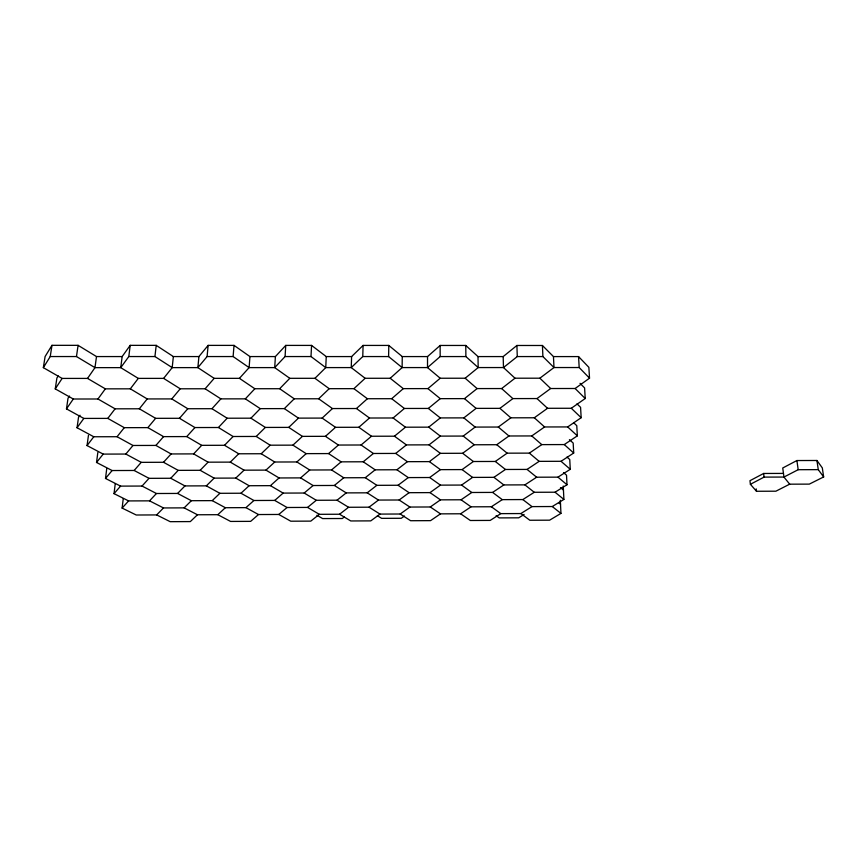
<?xml version="1.0" encoding="UTF-8"?>
<svg xmlns="http://www.w3.org/2000/svg" width="867" height="867" viewBox="0 0 867 867"><rect width="100%" height="100%" fill="white"/><g stroke="black" fill="none" stroke-linecap="round" stroke-linejoin="round"><path stroke-width="1.3" d="M427.539 356.575L402.266 356.575L388.806 345.434L363.089 345.424L351.612 356.575L326.241 356.575L311.567 345.413L285.752 345.402L275.403 356.565L274.698 367.608L285.07 356.554L311.004 356.554L325.754 367.597L351.243 367.586L365.137 378.283L390.193 378.272L403.285 388.633L427.919 388.611L440.252 398.657L464.484 398.636L477.11 388.579L501.657 388.557L514.998 378.207L539.87 378.196L553.98 367.543L553.46 356.586L542.428 345.489L516.905 345.478L503.185 356.575L477.999 356.575L465.763 345.456L440.143 345.456L427.539 356.575L427.507 367.575L440.208 378.24L465.167 378.229L478.183 367.565L503.478 367.554L517.274 356.565L542.905 356.565L553.98 367.543L579.189 367.532L589.527 378.175L575.124 388.503L550.664 388.524L537.009 398.56L512.863 398.592L499.934 408.357L476.091 408.379L463.834 417.883L440.295 417.916L428.32 408.444L404.39 408.465L391.7 398.701L367.38 398.733L353.92 388.665L329.2 388.687L314.949 378.305L289.795 378.315L274.698 367.608L249.122 367.608L233.115 356.554L207.094 356.554L197.871 367.619L172.197 367.63L154.944 356.554L128.815 356.543L120.751 367.641L94.98 367.641L76.469 356.543L50.243 356.543L43.35 367.651L62.121 378.424L87.534 378.413L105.341 388.85L130.332 388.828L147.206 398.939L171.785 398.918L187.792 408.736L211.971 408.704L227.154 418.219L250.942 418.187L265.335 427.431L288.754 427.388L302.41 436.372L325.461 436.329L338.401 445.053L361.095 444.999L373.374 453.484L395.72 453.43L407.36 461.678L429.382 461.623L440.403 469.643L462.1 469.589L473.36 461.515L495.306 461.461L507.141 453.17L529.358 453.127L541.788 444.619L564.265 444.576L577.335 435.852L576.772 425.675L573.889 422.966M402.266 356.575L402.115 367.575L390.193 378.272M477.999 356.575L478.183 367.565L465.893 356.565L440.165 356.565L427.507 367.575L402.115 367.575L388.6 356.565L388.806 345.434M351.612 356.575L351.243 367.586L362.764 356.554L363.089 345.424M326.241 356.575L325.754 367.597L314.949 378.305M311.004 356.554L311.567 345.413M285.07 356.554L285.752 345.402M249.945 356.565L249.122 367.608L239.422 378.337L214.182 378.348L197.871 367.619L198.922 356.565L208.123 345.38L234.025 345.391L249.945 356.565L275.403 356.565M233.115 356.554L234.025 345.391M207.094 356.554L208.123 345.38M173.357 356.565L172.197 367.63L163.614 378.38L138.286 378.391L120.751 367.641L122.149 356.565L130.191 345.348L156.201 345.359L173.357 356.565L198.922 356.565M154.944 356.554L156.201 345.359M563.517 472.602L566.519 475.17L566.996 484.751L555.043 492.218L534.256 492.283L522.834 499.565L502.275 499.641L491.372 506.762L471.03 506.827L460.615 513.784L440.49 513.86L430.552 520.644L410.644 520.72L400.186 514.012L379.995 514.088L370.762 520.883L350.788 520.959L339.571 514.239L319.327 514.315L310.798 521.121L290.759 521.197L278.784 514.467L258.485 514.543L250.65 521.36L230.568 521.435L217.823 514.695L197.459 514.77L190.328 521.587L170.181 521.674L156.667 514.922L136.249 515.009L122.128 508.084L123.244 498.677M128.815 356.543L130.191 345.348M197.459 514.77L184.129 507.867L163.484 507.943L149.547 500.855L128.609 500.92L114.032 493.648L115.203 484.057M258.485 514.543L245.946 507.639L225.355 507.715L212.231 500.638L191.358 500.703L177.605 493.442L156.439 493.507L142.047 486.051L120.567 486.116L105.503 478.454L106.749 468.668M319.327 514.315L307.568 507.423L287.053 507.498L274.72 500.422L253.912 500.497L240.993 493.236L219.893 493.301L206.346 485.856L184.942 485.921L170.756 478.27L149.026 478.335L134.157 470.478L112.114 470.532L96.53 462.458L97.83 452.476M379.995 514.088L369.017 507.195L348.556 507.271L337.035 500.205L316.282 500.281L304.187 493.03L283.141 493.095L270.45 485.661L249.111 485.726L235.791 478.085L214.138 478.14L200.169 470.293L178.19 470.358L163.527 462.284L141.223 462.349L125.845 454.048L103.195 454.102L87.058 445.573L88.445 435.386M43.35 367.651L45.095 356.554L51.977 345.326L78.084 345.337L96.497 356.565L94.98 367.641L87.534 378.413M440.49 513.86L430.281 506.978L409.885 507.054L399.156 499.999L378.467 500.064L367.185 492.824L346.215 492.889L334.359 485.466L313.085 485.531L300.632 477.89L279.044 477.955L265.963 470.12L244.05 470.174L230.308 462.122L208.08 462.176L193.644 453.896L171.07 453.95L155.908 445.432L132.987 445.475L117.067 436.719L93.777 436.762L77.055 427.745L78.518 417.341L80.024 415.25M566.996 457.093L569.76 459.532L570.269 469.296L557.958 477.153L536.64 477.208L524.893 484.87L503.814 484.935L492.619 492.413L471.767 492.489L461.081 499.782L440.458 499.847L429.999 492.619L409.083 492.684L398.072 485.26L376.852 485.325L365.267 477.706L343.744 477.771L331.552 469.936L309.703 470.001L296.882 461.959L274.72 462.013L261.227 453.744L238.718 453.788L224.531 445.291L201.686 445.335L186.763 436.589L163.56 436.632L147.867 427.626L124.284 427.669L107.79 418.393L83.828 418.425L66.477 408.877L68.016 398.246L69.533 396.035M76.469 356.543L78.084 345.337M569.413 439.634L573.174 443.059L573.705 453.018L561.025 461.298L539.144 461.352L527.071 469.415L505.439 469.47L493.93 477.338L472.537 477.403L461.58 485.065L440.436 485.13L429.696 477.522L408.238 477.587L396.923 469.762L375.162 469.827L363.24 461.786L341.143 461.84L328.582 453.582L306.159 453.636L292.927 445.15L270.157 445.194L256.231 436.459L233.093 436.502L218.43 427.507L194.934 427.55L179.491 418.295L155.616 418.327L139.349 408.791L115.083 408.823L97.96 398.993L73.294 399.015L55.26 388.882L56.897 378.023L58.262 375.91M50.243 356.543L51.977 345.326M55.26 388.882L62.121 378.424M66.477 408.877L73.294 399.015M77.055 427.745L83.828 418.425M97.96 398.993L105.341 388.85M87.058 445.573L93.777 436.762M107.79 418.393L115.083 408.823M130.332 388.828L138.286 378.391M96.53 462.458L103.195 454.102M117.067 436.719L124.284 427.669M139.349 408.791L147.206 398.939M105.503 478.454L112.114 470.532M125.845 454.048L132.987 445.475M147.867 427.626L155.616 418.327M171.785 398.918L180.228 388.795L205.132 388.774L220.857 398.874L245.35 398.853L260.241 408.639L284.343 408.617L298.443 418.122L322.156 418.089L335.507 427.312L358.84 427.279L371.477 436.242L394.452 436.199L406.417 444.912L429.046 444.858L440.36 453.333L462.653 453.278L474.216 444.771L496.769 444.717L508.951 435.982L531.764 435.938L544.584 426.965L567.679 426.932L581.172 417.71L580.576 407.327L576.999 403.849M114.032 493.648L120.567 486.116M134.157 470.478L141.223 462.349M155.908 445.432L163.56 436.632M179.491 418.295L187.792 408.736M205.132 388.774L214.182 378.348M122.128 508.084L128.609 500.92M142.047 486.051L149.026 478.335M163.527 462.284L171.07 453.95M186.763 436.589L194.934 427.55M211.971 408.704L220.857 398.874M149.547 500.855L156.439 493.507M170.756 478.27L178.19 470.358M193.644 453.896L201.686 445.335M218.43 427.507L227.154 418.219M245.35 398.853L254.844 388.741L279.662 388.719L294.249 398.798L318.655 398.777L332.44 408.552L356.456 408.53L369.483 418.013L393.119 417.981L405.431 427.203L428.688 427.16L440.328 436.112L463.227 436.068L475.127 427.084L498.308 427.041L510.847 417.818L534.321 417.775L547.532 408.292L571.299 408.27L585.225 398.517L584.596 387.917L580.023 383.312M156.667 514.922L163.484 507.943M177.605 493.442L184.942 485.921M200.169 470.293L208.08 462.176M224.531 445.291L233.093 436.502M250.942 418.187L260.241 408.639M279.662 388.719L289.795 378.315M184.129 507.867L191.358 500.703M206.346 485.856L214.138 478.14M230.308 462.122L238.718 453.788M256.231 436.459L265.335 427.431M284.343 408.617L294.249 398.798M212.231 500.638L219.893 493.301M235.791 478.085L244.05 470.174M261.227 453.744L270.157 445.194M288.754 427.388L298.443 418.122M318.655 398.777L329.2 388.687M217.823 514.695L225.355 507.715M240.993 493.236L249.111 485.726M265.963 470.12L274.72 462.013M292.927 445.15L302.41 436.372M322.156 418.089L332.44 408.552M353.92 388.665L365.137 378.283M245.946 507.639L253.912 500.497M270.45 485.661L279.044 477.955M296.882 461.959L306.159 453.636M325.461 436.329L335.507 427.312M356.456 408.53L367.38 398.733M274.72 500.422L283.141 493.095M300.632 477.89L309.703 470.001M328.582 453.582L338.401 445.053M358.84 427.279L369.483 418.013M391.7 398.701L403.285 388.633M278.784 514.467L287.053 507.498M304.187 493.03L313.085 485.531M331.552 469.936L341.143 461.84M361.095 444.999L371.477 436.242M393.119 417.981L404.39 408.465M427.919 388.611L440.208 378.24M307.568 507.423L316.282 500.281M334.359 485.466L343.744 477.771M363.24 461.786L373.374 453.484M394.452 436.199L405.431 427.203M428.32 408.444L440.252 398.657M337.035 500.205L346.215 492.889M365.267 477.706L375.162 469.827M395.72 453.43L406.417 444.912M428.688 427.16L440.295 417.916M339.571 514.239L348.556 507.271M367.185 492.824L376.852 485.325M396.923 469.762L407.36 461.678M429.046 444.858L440.328 436.112M344.264 517.014L342.313 518.509L322.622 518.585L316.921 515.258M369.017 507.195L378.467 500.064M398.072 485.26L408.238 477.587M429.382 461.623L440.36 453.333M399.156 499.999L409.083 492.684M429.696 477.522L440.403 469.643M400.186 514.012L409.885 507.054M429.999 492.619L440.436 485.13M404.434 516.038L401.28 518.282L381.643 518.358L377.383 515.692M430.281 506.978L440.458 499.847M563.247 486.04L563.897 499.425L552.268 506.534L531.991 506.61L520.872 513.557L500.801 513.632L490.18 520.417L470.326 520.493L460.615 513.784M524.112 514.467L518.715 517.827L499.197 517.902L496.13 515.692M560.32 500.259L560.949 513.405L549.624 520.178L529.835 520.254L520.872 513.557M783.465 473.415L763.621 473.469L749.966 480.697L750.399 484.295L756.479 491.264L775.889 491.199L789.685 484.176L809.301 484.122L823.65 476.937L822.306 467.877L816.931 460.485L796.903 460.54L782.738 467.985L783.952 477.056L789.685 484.176M750.399 484.295L764.076 477.11L783.952 477.056L798.182 469.697L818.275 469.643L823.65 476.937M96.497 356.565L122.149 356.565M362.764 356.554L388.6 356.565M553.46 356.586L578.56 356.586L588.866 367.337L589.527 378.175M163.614 378.38L180.228 388.795M239.422 378.337L254.844 388.741M461.081 499.782L471.03 506.827M461.58 485.065L471.767 492.489M491.372 506.762L500.801 513.632M462.1 469.589L472.537 477.403M492.619 492.413L502.275 499.641M462.653 453.278L473.36 461.515M493.93 477.338L503.814 484.935M522.834 499.565L531.991 506.61M463.227 436.068L474.216 444.771M495.306 461.461L505.439 469.47M524.893 484.87L534.256 492.283M552.268 506.534L560.949 513.405M558.586 502.643L560.505 504.182M463.834 417.883L475.127 427.084M496.769 444.717L507.141 453.17M527.071 469.415L536.64 477.208M555.043 492.218L563.897 499.425M560.494 487.601L563.442 490.039M464.484 398.636L476.091 408.379M498.308 427.041L508.951 435.982M529.358 453.127L539.144 461.352M557.958 477.153L566.996 484.751M465.167 378.229L477.11 388.579M499.934 408.357L510.847 417.818M531.764 435.938L541.788 444.619M561.025 461.298L570.269 469.296M501.657 388.557L512.863 398.592M534.321 417.775L544.584 426.965M564.265 444.576L573.705 453.018M514.998 378.207L503.478 367.554L503.185 356.575M537.009 398.56L547.532 408.292M567.679 426.932L577.335 435.852M539.87 378.196L550.664 388.524M571.299 408.27L581.172 417.71M575.124 388.503L585.225 398.517M816.931 460.485L818.275 469.643M796.903 460.54L798.182 469.697M763.621 473.469L764.076 477.11M756.187 488.88L756.479 491.264M578.56 356.586L579.189 367.532M542.428 345.489L542.905 356.565M516.905 345.478L517.274 356.565M465.763 345.456L465.893 356.565M440.143 345.456L440.165 356.565"/></g></svg>
